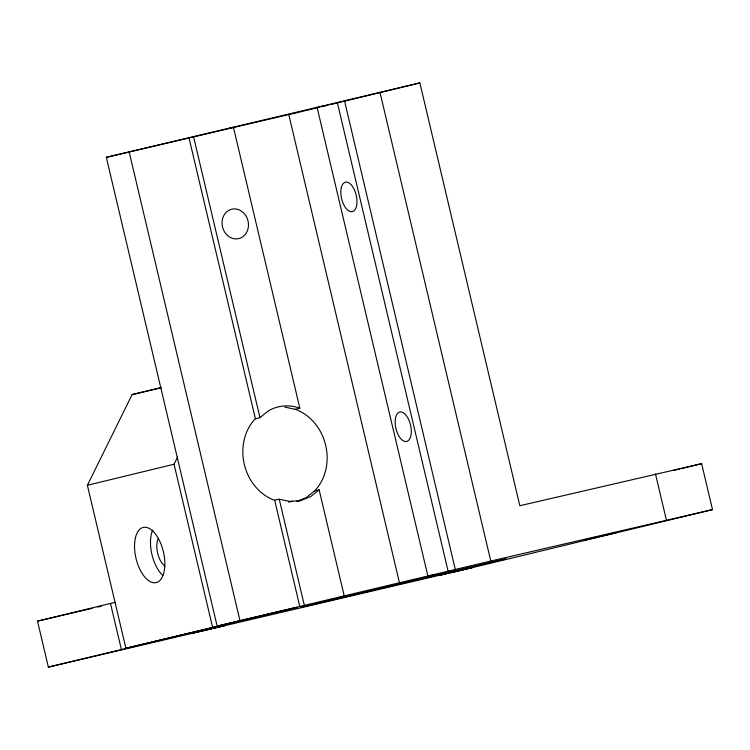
<?xml version="1.0" encoding="UTF-8"?>
<svg xmlns="http://www.w3.org/2000/svg" width="750" height="750" viewBox="0 0 750 750"><rect width="100%" height="100%" fill="white"/><g stroke="black" fill="none" stroke-linecap="round" stroke-linejoin="round"><path stroke-width="1.12" d="M125.906 648.272L284.428 610.388L125.906 648.272L87.384 485.278L132.122 394.594L161.409 387.478M212.578 627.225L174.047 464.231L177.619 456.994M228.891 128.419L233.447 127.313L299.841 408.188A48.075 41.719 76.4 0 0 268.312 410.897L259.95 417.591L255.047 418.997A48.15 41.784 76.4 0 0 274.237 500.156L279.253 499.228L289.716 501.45L300.628 500.578L310.781 496.519L319.144 489.825L344.259 596.1L339.703 597.206M297.084 501.281L306.225 497.625L314.916 490.631A48.15 41.784 76.4 0 0 295.734 409.462L284.812 407.062M115.05 602.353L37.5 621.141L48.366 667.097L296.972 607.416L217.144 626.119L106.322 157.331L419.869 82.903L519.825 505.725L701.634 463.659L712.5 509.616L451.359 572.691M305.831 110.587L319.378 107.297M321.637 106.753L328.416 105.113M330.675 104.559L419.869 82.903M295.284 409.294L299.841 408.188M87.384 485.278L174.047 464.231M314.578 490.931L319.144 489.825M288.741 502.125L292.387 501.244M296.981 501.469L300.628 500.578M673.284 470.541L680.091 468.891M682.359 468.337L701.634 463.659M217.144 626.119L490.781 561.028L712.5 509.616M600.525 536.241L616.678 532.481L584.503 540.084L596.494 537.309M209.616 629.053C263.916 616.416 153.863 642.15 208.162 629.513M324.291 105.769L317.1 107.447L427.922 576.234L435.103 574.556M106.322 157.331L304.688 110.859M132.122 394.594L161.044 387.816M37.5 621.141L92.147 608.344M97.838 607.003L101.25 606.206M48.366 667.097L472.706 567.431L440.644 575.025L446.288 573.731M655.481 473.944L666.347 519.9M379.969 92.25L490.781 561.028M344.513 100.856L455.334 569.644M337.331 102.544L448.144 571.322M288.741 114.403L399.553 583.181M193.547 136.659L259.95 417.591M279.253 499.228L304.359 605.447M188.981 137.775L255.394 418.697M274.688 500.334L299.803 606.553M129.131 151.791L239.953 620.578M110.484 603.422L121.35 649.378M164.953 566.184A16.528 8.213 76.8 0 1 158.362 538.322M162.881 575.541A28.331 14.081 76.8 0 1 152.728 529.959M304.088 606.487L300.703 607.378L506.044 558.844L304.088 606.487M135.403 537.872A28.331 14.081 76.8 0 0 152.447 582.516A28.331 14.081 76.8 0 0 161.222 544.669A28.331 14.081 76.8 0 0 135.403 537.872M341.278 187.781A15.113 7.509 76.8 0 0 350.372 211.594A15.113 7.509 76.8 0 0 355.05 191.409A15.113 7.509 76.8 0 0 341.278 187.781M395.606 417.572A15.113 7.509 76.8 0 0 404.691 441.384A15.113 7.509 76.8 0 0 409.369 421.2A15.113 7.509 76.8 0 0 395.606 417.572M222.459 219.141A15.113 13.116 76.4 0 0 238.725 238.613A15.113 13.116 76.4 0 0 244.575 213.956A15.113 13.116 76.4 0 0 222.459 219.141"/></g></svg>
